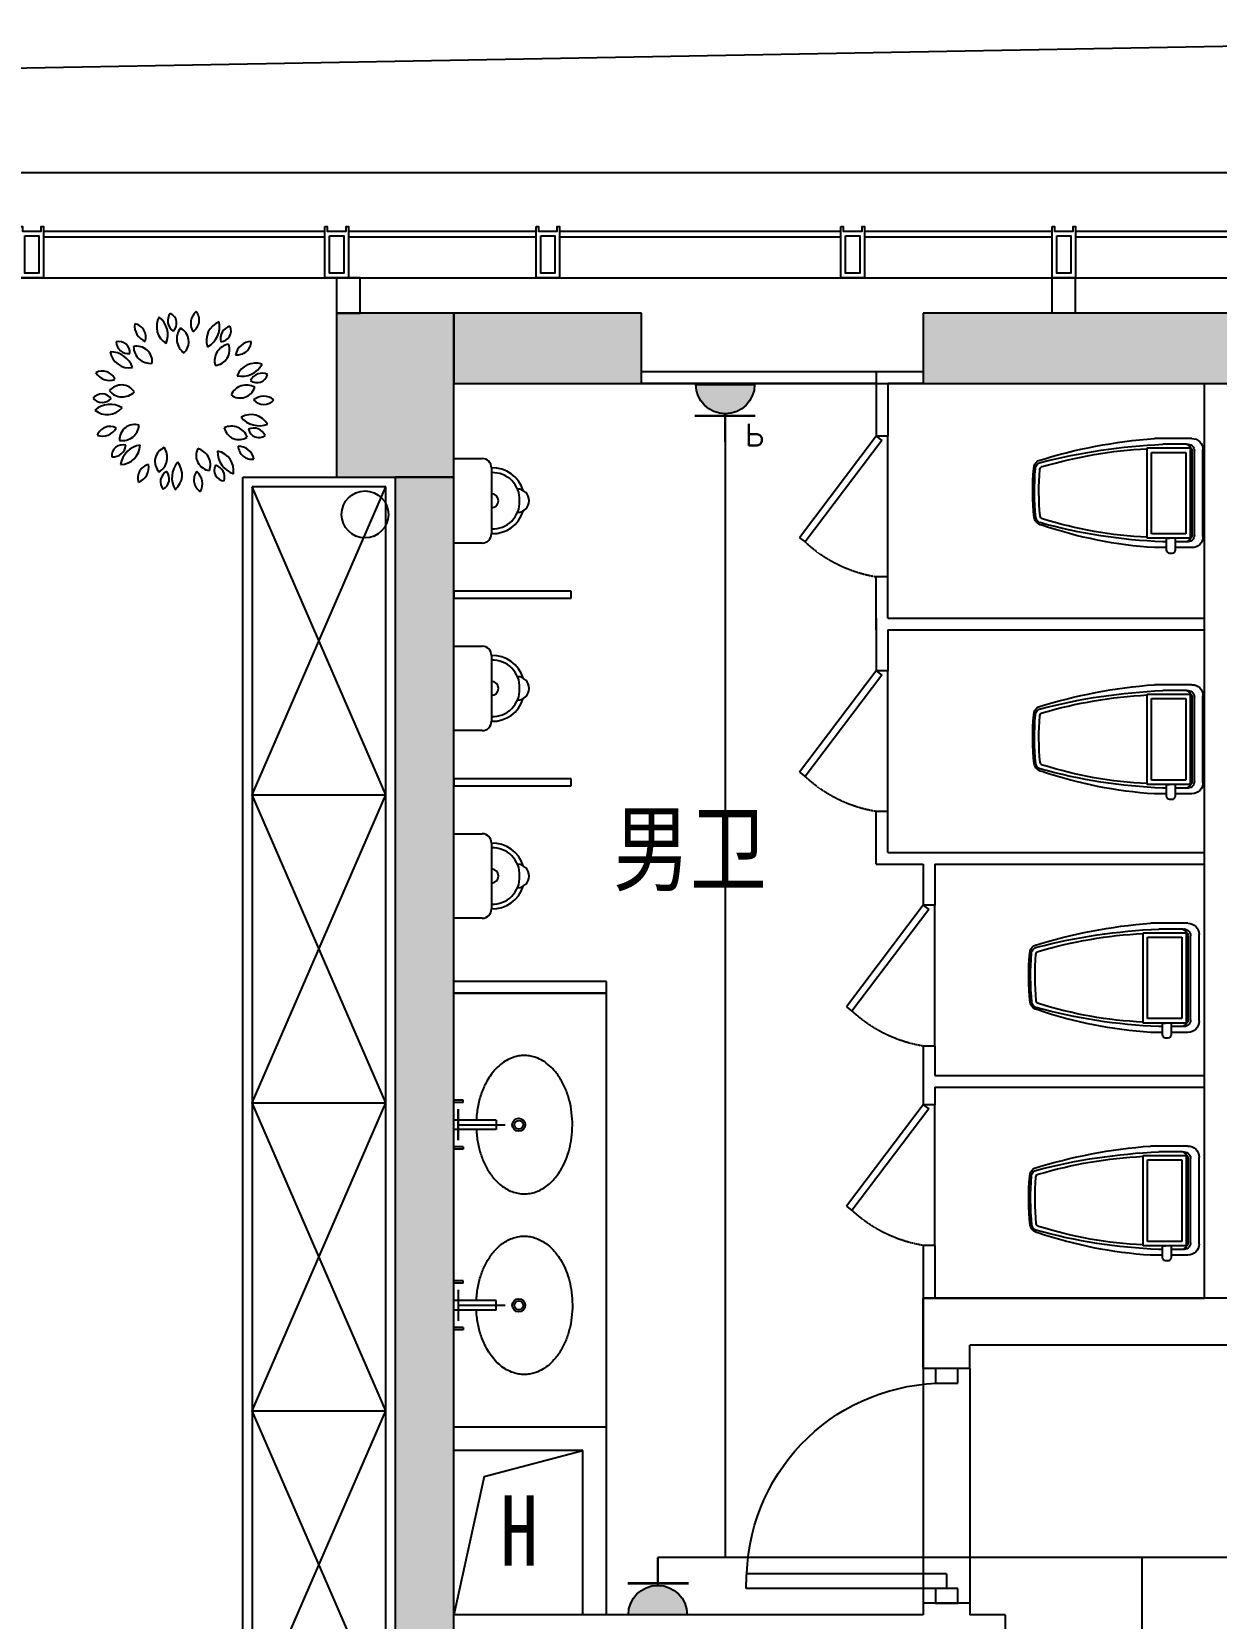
# Model space of a CAD drawing. Header units: inches. Extents: x 10 to 166961, y -47 to 131592.
# Drawn here: x 111273 to 116323, y 38297 to 45062 of the extents above; entities that cross this region are included whole.
import ezdxf

# ---------------------------------------------------------------- set-up
doc = ezdxf.new("R2010")
doc.units = ezdxf.units.IN
doc.header["$MEASUREMENT"] = 0
doc.linetypes.add('DASH', pattern=[0.35, 0.25, -0.1])
for name, color, linetype in [('3look0.15', 5, 'Continuous'), ('4', 4, 'Continuous'), ('5', 5, 'Continuous'), ('8', 8, 'Continuous'), ('METAL', 7, 'Continuous'), ('Shearwall', 7, 'Continuous'), ('shearwall-bh', 253, 'Continuous'), ('stair', 2, 'Continuous'), ('wall', 2, 'Continuous'), ('windows', 4, 'Continuous'), ('z', 2, 'Continuous'), ('修改', 1, 'Continuous'), ('厨具、洁具', 9, 'Continuous'), ('家具', 9, 'Continuous'), ('尺寸3', 31, 'Continuous'), ('插座图', 4, 'Continuous')]:
    doc.layers.add(name, color=color, linetype=linetype)
doc.styles.add('F', font='')
doc.styles.get("Standard").update_dxf_attribs({"font": 'txt', "bigfont": 'gbcbig.shx'})
doc.styles.get('F').set_extended_font_data('SimHei')

# ---------------------------------------------------------------- blocks, each defined once
blk = doc.blocks.new('Metal')
at = {"layer": 'METAL', "color": 4}
for points in [[(-50, 20), (-40, 20), (-40, 0), (40, 0), (40, 20), (50, 20), (50, -200), (-50, -200)], [(-30, -20), (30, -20), (30, -180), (-30, -180)]]:
    blk.add_lwpolyline(points, close=True, dxfattribs=at)
blk = doc.blocks.new('A$C5C967C74')
at = {"layer": '插座图', "lineweight": -2}
blk.add_hatch(color=3, dxfattribs=at).paths.add_polyline_path([(96.7, 0, 1), (2.2, 0)])
at = {"layer": '插座图', "color": 3, "lineweight": -2}
blk.add_line((2.2, 0), (96.7, 0), dxfattribs=at)
at = {"layer": '插座图', "color": 3, "lineweight": -2, "const_width": 4}
for points in [[(49.5, 47.3), (49.5, 92.7)], [(0, 50.5), (97.9, 50.5)]]:
    blk.add_lwpolyline(points, dxfattribs=at)
at = {"layer": '插座图', "color": 3, "lineweight": -2}
blk.add_arc((49.5, 0), 47.3, 0, 180, dxfattribs=at)
blk.add_text('P', height=34.9, dxfattribs=at).set_placement((81.4, 63.3))
blk = doc.blocks.new('A$C029860CA')
at = {"layer": '插座图', "lineweight": -2}
blk.add_hatch(color=3, dxfattribs=at).paths.add_polyline_path([(96.7, 0, 1), (2.2, 0)])
at = {"layer": '插座图', "color": 3, "lineweight": -2}
blk.add_line((2.2, 0), (96.7, 0), dxfattribs=at)
at = {"layer": '插座图', "color": 3, "lineweight": -2, "const_width": 4}
for points in [[(49.5, 47.3), (49.5, 92.7)], [(0, 50.5), (97.9, 50.5)]]:
    blk.add_lwpolyline(points, dxfattribs=at)
at = {"layer": '插座图', "color": 3, "lineweight": -2}
blk.add_arc((49.5, 0), 47.3, 0, 180, dxfattribs=at)

msp = doc.modelspace()

# ---------------------------------------------------------------- hatches: boundary and pattern name
at = {"layer": 'shearwall-bh'}
msp.add_hatch(color=252, dxfattribs=at).paths.add_polyline_path([(112573.4, 43162), (113073.4, 43162), (113073.4, 43862), (112573.4, 43862)])
at = {"layer": 'shearwall-bh', "linetype": 'Continuous'}
for points in [[(113073.4, 43562), (113873.4, 43562), (113873.4, 43862), (113073.4, 43862)], [(115073.4, 43562), (117573.4, 43562), (117573.4, 43862), (115073.4, 43862)], [(112823.4, 35562), (113073.4, 35562), (113073.4, 43162), (112823.4, 43162)]]:
    msp.add_hatch(color=252, dxfattribs=at).paths.add_polyline_path(points)

# ---------------------------------------------------------------- linework, layer by layer
at = {"color": 252}
for p, q in [((113073.4, 38312), (113073.4, 43562)), ((113073.4, 43562), (119673.4, 43562)), ((117573.4, 39662), (115073.4, 39662)), ((115073.4, 39662), (115073.4, 38312)), ((115073.4, 38312), (113073.4, 38312))]:
    msp.add_line(p, q, dxfattribs=at)
at = {"color": 2}
for p, q in [((114229.9, 43312.7), (114229.9, 38557.4)), ((113942.4, 38557.4), (118070.3, 38557.4)), ((116006.4, 38557.4), (116006.4, 34892))]:
    msp.add_line(p, q, dxfattribs=at)
at = {"color": 0, "linetype": 'ByBlock'}
for p, q in [((113073.4, 43242.1), (113193.5, 43242.1)), ((113073.4, 42881.9), (113073.4, 43242.1)), ((113233.5, 43202), (113233.5, 42921.9)), ((113193.5, 42881.9), (113073.4, 42881.9)), ((113073.5, 42442.1), (113193.5, 42442.1)), ((113073.5, 42081.9), (113073.5, 42442.1)), ((113233.5, 42402), (113233.5, 42121.9)), ((113193.5, 42081.9), (113073.5, 42081.9)), ((113073.5, 41642.1), (113193.5, 41642.1)), ((113073.5, 41281.9), (113073.5, 41642.1)), ((113233.5, 41602), (113233.5, 41321.9)), ((113193.5, 41281.9), (113073.5, 41281.9))]:
    msp.add_line(p, q, dxfattribs=at)
for centre, radius, start, end in [((113193.5, 43202), 40, 0, 90), ((113238.5, 43067), 135.2, 16.60688, 92.1211), ((113238.5, 43067), 115.1, 357.8789, 92.1211), ((113343.5, 43062), 50, 271.07073, 88.92927), ((113233.5, 43062), 30, 270, 90), ((113238.5, 43057), 115.1, 267.8789, 2.1211), ((113238.5, 43057), 135.2, 267.8789, 343.39312), ((113193.5, 42921.9), 40, 270, 0), ((113193.5, 42402), 40, 0, 90), ((113238.5, 42267), 135.2, 16.60688, 92.1211), ((113238.5, 42267), 115.1, 357.8789, 92.1211), ((113233.5, 42262), 30, 270, 90), ((113343.6, 42262), 50, 271.07073, 88.92927), ((113238.5, 42257), 135.2, 267.8789, 343.39312), ((113238.5, 42257), 115.1, 267.8789, 2.1211), ((113193.5, 42121.9), 40, 270, 0), ((113193.5, 41602), 40, 0, 90), ((113238.5, 41467), 135.2, 16.60688, 92.1211), ((113238.5, 41467), 115.1, 357.8789, 92.1211), ((113233.5, 41462), 30, 270, 90), ((113343.6, 41462), 50, 271.07073, 88.92927), ((113238.5, 41457), 135.2, 267.8789, 343.39312), ((113238.5, 41457), 115.1, 267.8789, 2.1211), ((113193.5, 41321.9), 40, 270, 0)]:
    msp.add_arc(centre, radius, start, end, dxfattribs=at)
at = {"color": 3}
for centre, major_axis, start_param, end_param in [((111890, 43804.5), (0, 84.1), 1.059515, 2.602341), ((111754.5, 43768.4), (0, 99.1), 4.339904, 5.605289), ((111906.6, 43829.3), (0, 53.1), 0.932948, 2.538156), ((111844.9, 43819), (0, 46), 3.897441, 5.856946), ((112020.4, 43817.7), (0, 69.1), 0.727897, 2.089936), ((111928.6, 43832.7), (0, 58.7), 3.715257, 5.385786), ((111781.2, 43806.7), (0, 69.1), 1.425945, 2.787983), ((111701.2, 43759.2), (0, 58.7), 4.41332, 6.083849), ((111963.6, 43752.2), (0, 72.1), 0.88149, 2.536498), ((111877.9, 43740.3), (0, 65.1), 3.896327, 5.804572), ((112102.4, 43746.1), (0, 84.1), 0.361406, 1.904233), ((111975.4, 43805.5), (0, 99.1), 3.641784, 4.907169), ((112131, 43754.4), (0, 53.1), 0.234992, 1.8402), ((112077.2, 43786.1), (0, 46), 3.199368, 5.158873), ((111645.9, 43694.9), (0, 46), 4.595702, 6.555207), ((111686.6, 43742.4), (0, 53.1), 1.631144, 3.236353), ((111721.8, 43655.9), (0, 65.1), 4.594511, 6.502757), ((111779.7, 43720), (0, 72.1), 1.579663, 3.23467), ((112125.1, 43658.7), (0, 72.1), 0.18334, 1.838347), ((112051.9, 43704.7), (0, 65.1), 3.198246, 5.106492), ((112210.8, 43672.4), (0, 69.1), 0.029584, 1.391622), ((112150, 43742.9), (0, 58.7), 3.017049, 4.687578), ((111609.2, 43598.1), (0, 99.1), -1.245145, 0.020241), ((111689.8, 43712.8), (0, 84.1), 1.757702, 3.300529), ((112227.5, 43564.8), (0, 84.1), -0.336718, 1.206108), ((112168.4, 43692), (0, 99.1), 2.943632, 4.209017), ((111574.2, 43556.7), (0, 58.7), -1.171774, 0.498755), ((111605, 43644.5), (0, 69.1), 2.123977, 3.486016), ((112254.7, 43552.8), (0, 53.1), -0.463111, 1.142097), ((112233.9, 43611.7), (0, 46), 2.501369, 4.460874), ((111573.2, 43471.9), (0, 46), -0.989322, 0.970183), ((111656.4, 43490.8), (0, 65.1), -0.990619, 0.917626), ((111659.6, 43577.2), (0, 72.1), 2.277699, 3.932706), ((112188.8, 43483.3), (0, 72.1), -0.51474, 1.140267), ((112162.2, 43565.5), (0, 65.1), 2.500126, 4.408372), ((112263.1, 43438.7), (0, 69.1), -0.668428, 0.69361), ((111573.8, 43534.4), (0, 53.1), 2.329345, 3.934553), ((111607.3, 43374.1), (0, 99.1), -0.547007, 0.718379), ((111595.3, 43513.8), (0, 84.1), 2.455828, 3.998654), ((112206.8, 43345.5), (0, 84.1), -1.03484, 0.507987), ((112262, 43531.7), (0, 58.7), 2.318921, 3.98945), ((111607.2, 43320), (0, 58.7), -0.473482, 1.197047), ((111574.2, 43407), (0, 69.1), 2.822238, 4.184276), ((111712.5, 43322.3), (0, 65.1), -0.29243, 1.615816), ((111659.4, 43390.5), (0, 72.1), 2.975781, 4.630788), ((112124.7, 43307.9), (0, 72.1), -1.212928, 0.442079), ((112157.2, 43388), (0, 65.1), 1.802097, 3.710343), ((112243.3, 43480.9), (0, 99.1), 2.245511, 3.510897), ((112219.9, 43318.8), (0, 53.1), -1.161171, 0.444037), ((112241.9, 43377.3), (0, 46), 1.803186, 3.762691), ((111660.9, 43254.4), (0, 46), -0.291257, 1.668248), ((111621.1, 43302.7), (0, 53.1), 3.02745, 4.632658), ((111650.9, 43300.7), (0, 84.1), 3.153991, 4.696817), ((111749.9, 43201.4), (0, 99.1), 0.150984, 1.41637), ((111863.7, 43229.3), (0, 65.1), 0.405727, 2.313972), ((111779.2, 43247.4), (0, 72.1), 3.674039, 5.329046), ((112039.4, 43255.3), (0, 65.1), 1.103913, 3.012158), ((111963, 43214.8), (0, 72.1), 4.372156, 6.027163), ((112165, 43271.1), (0, 99.1), 1.547356, 2.812742), ((112050, 43190.8), (0, 84.1), 4.550239, 6.093066), ((112153, 43226), (0, 69.1), -1.366441, -0.004403), ((112211.9, 43298), (0, 58.7), 1.620724, 3.291253), ((111784.6, 43159.8), (0, 58.7), 0.224483, 1.895012), ((111703.4, 43205.3), (0, 69.1), 3.520395, 4.882433), ((111867.8, 43144.1), (0, 46), 0.406802, 2.366307), ((111806.4, 43155.5), (0, 53.1), 3.725536, 5.330744), ((111970.1, 43160.7), (0, 99.1), 0.849231, 2.114617), ((111830.4, 43173.1), (0, 84.1), 3.852094, 5.39492), ((112023.4, 43151.1), (0, 58.7), 0.922694, 2.593223), ((111932, 43133.8), (0, 69.1), 4.218467, 5.580505), ((112097.3, 43192.6), (0, 46), 1.105029, 3.064534), ((112042.9, 43161.9), (0, 53.1), 4.423722, 6.02893)]:
    msp.add_ellipse(centre, major_axis=major_axis, ratio=1, start_param=start_param, end_param=end_param, dxfattribs=at)
at = {"layer": '3look0.15', "color": 252}
for p, q in [((114873.4, 43612), (113873.4, 43612)), ((114873.4, 43562), (113873.4, 43562)), ((115073.4, 39362), (115073.4, 38362)), ((115273.4, 39362), (115273.4, 38362))]:
    msp.add_line(p, q, dxfattribs=at)
at = {"layer": '4'}
for p, q in [((113113.4, 40506.6), (113073.4, 40506.6)), ((113113.4, 40496.6), (113073.4, 40496.6)), ((113113.4, 40496.6), (113113.4, 40506.6)), ((113253.4, 40421.6), (113073.4, 40421.6)), ((113253.4, 40421.6), (113253.4, 40381.6)), ((113253.4, 40381.6), (113073.4, 40381.6)), ((113113.4, 40306.6), (113073.4, 40306.6)), ((113113.4, 40296.6), (113073.4, 40296.6)), ((113113.4, 40306.6), (113113.4, 40296.6)), ((113113.4, 39736.4), (113073.4, 39736.4)), ((113113.4, 39726.4), (113073.4, 39726.4)), ((113113.4, 39726.4), (113113.4, 39736.4)), ((113253.4, 39651.4), (113073.4, 39651.4)), ((113253.4, 39611.4), (113253.4, 39651.4)), ((113253.4, 39611.4), (113073.4, 39611.4)), ((113113.4, 39536.4), (113073.4, 39536.4)), ((113113.4, 39526.4), (113073.4, 39526.4)), ((113113.4, 39536.4), (113113.4, 39526.4)), ((115221, 39362.1), (115125.8, 39362)), ((115125.8, 39362), (115125.8, 39299.5)), ((115221, 39299.6), (115221, 39362.1)), ((115125.8, 39299.5), (115221, 39299.6)), ((115173.4, 38487), (114321.8, 38487)), ((115173.4, 38487), (115173.4, 38424.5)), ((115173.4, 38424.5), (114319.6, 38424.5)), ((115221, 38424.6), (115125.8, 38424.5)), ((115125.8, 38424.5), (115125.8, 38362)), ((115125.8, 38362), (115221, 38362.1)), ((115221, 38362.1), (115221, 38424.6))]:
    msp.add_line(p, q, dxfattribs=at)
at = {"layer": '4', "extrusion": (0, 0, -1)}
msp.add_ellipse((115194.6, 38424.5), major_axis=(-875, 0.3), ratio=1, start_param=-0.00035, end_param=0.07114, dxfattribs=at)
at = {"layer": '4'}
for points in [[(113168.9, 40381.6), (113169.3, 40372.4), (113170, 40363.2), (113173.1, 40335.6), (113176.4, 40317.4), (113185.2, 40282.6), (113190.7, 40266), (113203.7, 40234.5), (113211.2, 40219.6), (113228.1, 40192), (113237.6, 40179.3), (113256.2, 40158.6), (113265.1, 40150.2), (113281.8, 40137), (113289.4, 40131.9), (113305, 40123), (113313, 40119.2), (113329.5, 40113.1), (113337.9, 40110.7), (113354.9, 40107.5), (113363.5, 40106.7), (113380.7, 40106.5), (113389.3, 40107.2), (113406.3, 40110.1), (113414.7, 40112.3), (113431.2, 40118.1), (113439.3, 40121.8), (113455, 40130.4), (113462.6, 40135.4), (113477.3, 40146.6), (113484.4, 40152.8), (113497.9, 40166.4), (113504.3, 40173.7), (113516.5, 40189.4), (113522.2, 40197.7), (113534.9, 40218.5), (113541.5, 40231.4), (113553.2, 40258.5), (113558.3, 40272.6), (113566.8, 40302), (113570.2, 40317.1), (113575.7, 40350.1), (113577.4, 40367.9), (113578.8, 40403.9), (113578.3, 40422.1), (113575, 40458), (113572.3, 40475.8), (113564.5, 40510.2), (113559.5, 40527), (113547.5, 40558.9), (113540.5, 40574.1), (113524.4, 40602.5), (113515.5, 40615.6), (113497.9, 40636.9), (113489.6, 40645.6), (113472, 40661), (113462.7, 40667.8), (113443.4, 40679.4), (113433.4, 40684.2), (113415.8, 40690.5), (113408.3, 40692.5), (113393.3, 40695.4), (113385.6, 40696.3), (113370.4, 40696.7), (113362.7, 40696.4), (113347.6, 40694.5), (113340, 40692.9), (113323, 40688), (113313.6, 40684.3), (113295.4, 40675), (113286.6, 40669.5), (113269.7, 40656.8), (113261.6, 40649.7), (113246.3, 40634), (113239.1, 40625.4), (113225.5, 40606.9), (113219.2, 40597.1), (113204.9, 40571.4), (113197.6, 40555.1), (113185.2, 40520.6), (113180.2, 40502.5), (113172.7, 40465.3), (113170.3, 40446.2), (113169, 40425.2), (113168.9, 40423.4), (113168.9, 40421.6)], [(113168.9, 39651.4), (113169.3, 39660.6), (113170, 39669.7), (113173.1, 39697.3), (113176.4, 39715.6), (113185.2, 39750.4), (113190.7, 39766.9), (113203.7, 39798.4), (113211.2, 39813.3), (113228.1, 39840.9), (113237.6, 39853.7), (113256.2, 39874.3), (113265.1, 39882.8), (113281.8, 39895.9), (113289.4, 39901), (113305, 39909.9), (113313, 39913.7), (113329.5, 39919.9), (113337.9, 39922.2), (113354.9, 39925.4), (113363.5, 39926.3), (113380.7, 39926.4), (113389.3, 39925.7), (113406.3, 39922.8), (113414.7, 39920.6), (113431.2, 39914.8), (113439.3, 39911.1), (113455, 39902.5), (113462.6, 39897.5), (113477.3, 39886.3), (113484.4, 39880.1), (113497.9, 39866.5), (113504.3, 39859.2), (113516.5, 39843.6), (113522.2, 39835.2), (113534.9, 39814.4), (113541.5, 39801.5), (113553.2, 39774.5), (113558.3, 39760.3), (113566.8, 39730.9), (113570.2, 39715.8), (113575.7, 39682.9), (113577.4, 39665), (113578.8, 39629), (113578.3, 39610.8), (113575, 39574.9), (113572.3, 39557.2), (113564.5, 39522.7), (113559.5, 39505.9), (113547.5, 39474), (113540.5, 39458.8), (113524.4, 39430.5), (113515.5, 39417.3), (113497.9, 39396), (113489.6, 39387.4), (113472, 39371.9), (113462.7, 39365.1), (113443.4, 39353.5), (113433.4, 39348.7), (113415.8, 39342.4), (113408.3, 39340.4), (113393.3, 39337.5), (113385.6, 39336.7), (113370.4, 39336.2), (113362.7, 39336.5), (113347.6, 39338.5), (113340, 39340), (113323, 39344.9), (113313.6, 39348.7), (113295.4, 39357.9), (113286.6, 39363.4), (113269.7, 39376.1), (113261.6, 39383.2), (113246.3, 39399), (113239.1, 39407.6), (113225.5, 39426), (113219.2, 39435.9), (113204.9, 39461.5), (113197.6, 39477.9), (113185.2, 39512.3), (113180.2, 39530.4), (113172.7, 39567.6), (113170.3, 39586.7), (113169, 39607.8), (113168.9, 39609.6), (113168.9, 39611.4)]]:
    msp.add_open_spline(points, degree=3, knots=[4.781776, 4.781776, 4.781776, 4.781776, 4.877672, 4.877672, 5.072636, 5.072636, 5.262253, 5.262253, 5.45187, 5.45187, 5.641486, 5.641486, 5.796649, 5.796649, 5.916736, 5.916736, 6.036822, 6.036822, 6.156908, 6.156908, 6.276994, 6.276994, 6.397081, 6.397081, 6.517167, 6.517167, 6.637253, 6.637253, 6.75734, 6.75734, 6.877426, 6.877426, 6.997512, 6.997512, 7.117599, 7.117599, 7.282609, 7.282609, 7.44762, 7.44762, 7.612631, 7.612631, 7.799417, 7.799417, 7.987732, 7.987732, 8.176046, 8.176046, 8.364361, 8.364361, 8.552675, 8.552675, 8.74099, 8.74099, 8.890672, 8.890672, 9.040354, 9.040354, 9.190036, 9.190036, 9.296644, 9.296644, 9.403253, 9.403253, 9.509861, 9.509861, 9.616469, 9.616469, 9.753997, 9.753997, 9.891525, 9.891525, 10.029053, 10.029053, 10.166581, 10.166581, 10.304109, 10.304109, 10.50524, 10.50524, 10.706371, 10.706371, 10.907502, 10.907502, 10.926187, 10.926187, 10.926187, 10.926187], dxfattribs=at)
at = {"layer": '5', "color": 4}
for p, q in [((116124.2, 43327.8), (116060.1, 43327.8)), ((116219.2, 43327.8), (116124.2, 43327.8)), ((116266.7, 42909.8), (116266.7, 43280.3)), ((116111.6, 42862.3), (116060.1, 42862.3)), ((116219.2, 42862.3), (116147.9, 42862.3)), ((116124.2, 42277.7), (116060.1, 42277.7)), ((116219.2, 42277.7), (116124.2, 42277.7)), ((116266.7, 41859.8), (116266.7, 42230.2)), ((116111.6, 41812.3), (116060.1, 41812.3)), ((116219.2, 41812.3), (116147.9, 41812.3)), ((116107.4, 41260.6), (116043.3, 41260.6)), ((116202.4, 41260.6), (116107.4, 41260.6)), ((116249.9, 40842.7), (116249.9, 41213.1)), ((116094.8, 40795.2), (116043.3, 40795.2)), ((116202.4, 40795.2), (116131.1, 40795.2)), ((116107.4, 40310.6), (116043.3, 40310.6)), ((116202.4, 40310.6), (116107.4, 40310.6)), ((116249.9, 39892.7), (116249.9, 40263.1)), ((116094.8, 39845.2), (116043.3, 39845.2)), ((116202.4, 39845.2), (116131.1, 39845.2))]:
    msp.add_line(p, q, dxfattribs=at)
at = {"layer": '5', "color": 4, "extrusion": (2.18388e-38, 5.27326e-38, -1)}
for centre, major_axis, start_param, end_param in [((116224.9, 41122.4), (2211.5, 0.6), 4.407991, 4.63803), ((116219.2, 43280.3), (-47.5, 0), 1.570655, 3.141451), ((115590.1, 43197.1), (31.9, 31.9), 3.988291, 4.8133), ((116658.3, 43103.8), (-1117.4, 0.1), -0.101819, 0.085987), ((115586.2, 42997.6), (-40.2, 0), -1.40031, -0.184661), ((116181.3, 44725.2), (-1866.9, 0.4), -1.506048, -1.242719), ((116219.2, 42909.8), (47.5, 0), 0.000142, 1.570938), ((116224.9, 40072.4), (2211.5, 0.6), 4.407991, 4.63803), ((116219.2, 42230.2), (-47.5, 0), 1.570655, 3.141451), ((116658.3, 42053.8), (-1117.4, 0.1), -0.101819, 0.085987), ((115590.1, 42147.1), (31.9, 31.9), 3.988291, 4.8133), ((115586.2, 41947.6), (-40.2, 0), -1.40031, -0.184661), ((116181.3, 43675.2), (-1866.9, 0.4), -1.506048, -1.242719), ((116219.2, 41859.8), (47.5, 0), 0.000142, 1.570938), ((116208.2, 39055.3), (2211.5, 0.6), 4.407991, 4.63803), ((116202.4, 41213.1), (-47.5, 0), 1.570655, 3.141451), ((116641.5, 41036.7), (-1117.4, 0.1), -0.101819, 0.085987), ((115573.3, 41129.9), (31.9, 31.9), 3.988291, 4.8133), ((115569.4, 40930.5), (-40.2, 0), -1.40031, -0.184661), ((116164.5, 42658.1), (-1866.9, 0.4), -1.506048, -1.242719), ((116202.4, 40842.7), (47.5, 0), 0.000142, 1.570938), ((116208.2, 38105.3), (2211.5, 0.6), 4.407991, 4.63803), ((116202.4, 40263.1), (-47.5, 0), 1.570655, 3.141451), ((115573.3, 40179.9), (31.9, 31.9), 3.988291, 4.8133), ((116641.5, 40086.7), (-1117.4, 0.1), -0.101819, 0.085987), ((115569.4, 39980.5), (-40.2, 0), -1.40031, -0.184661), ((116164.5, 41708.1), (-1866.9, 0.4), -1.506048, -1.242719), ((116202.4, 39892.7), (47.5, 0), 0.000142, 1.570938)]:
    msp.add_ellipse(centre, major_axis=major_axis, ratio=1, start_param=start_param, end_param=end_param, dxfattribs=at)
at = {"layer": '8'}
for p, q in [((113091.6, 40401.6), (113291.6, 40401.6)), ((113091.6, 39631.4), (113291.6, 39631.4))]:
    msp.add_line(p, q, dxfattribs=at)
at = {"layer": '8', "const_width": 10}
msp.add_lwpolyline([(113091.6, 40335.1), (113091.6, 40468.1)], dxfattribs=at)
at = {"layer": '8'}
msp.add_lwpolyline([(113091.6, 39697.9), (113091.6, 39564.8)], dxfattribs=at)
for centre, radius in [((113349.8, 40401.6), 27.9), ((113349.8, 40401.6), 18.6), ((113349.8, 39631.4), 27.9), ((113349.8, 39631.4), 18.6)]:
    msp.add_circle(centre, radius, dxfattribs=at)
at = {"layer": '8', "extrusion": (0, 0, -1)}
msp.add_ellipse((115186, 38434.2), major_axis=(-610.1, 627.2), ratio=0.977189, start_param=-0.749692, end_param=0.768547, dxfattribs=at)
at = {"layer": 'Shearwall', "color": 252}
for p, q in [((113073.4, 43862), (112573.4, 43862)), ((112573.4, 43862), (112573.4, 43162)), ((113073.4, 43162), (113073.4, 43862)), ((112573.4, 43162), (113073.4, 43162)), ((113723.4, 39112), (113073.4, 39112)), ((113723.4, 38312), (113723.4, 39112)), ((113623.4, 39012), (113073.4, 39012)), ((113623.4, 38312), (113623.4, 39012))]:
    msp.add_line(p, q, dxfattribs=at)
at = {"layer": 'Shearwall', "color": 252, "linetype": 'Continuous'}
for p, q in [((113873.4, 43862), (113073.4, 43862)), ((113073.4, 43862), (113073.4, 43562)), ((113873.4, 43562), (113873.4, 43862)), ((117573.4, 43862), (115073.4, 43862)), ((115073.4, 43862), (115073.4, 43562)), ((113073.4, 43562), (113873.4, 43562)), ((115073.4, 43562), (117573.4, 43562)), ((113073.4, 43162), (112823.4, 43162)), ((112823.4, 43162), (112823.4, 35562)), ((113073.4, 35562), (113073.4, 43162))]:
    msp.add_line(p, q, dxfattribs=at)
at = {"layer": 'stair', "color": 6}
for points in [[(92098.4, 35062), (92098.4, 35062), (91798.6, 44555.7), (119723.4, 45062), (119723.4, 44287)], [(104223.4, 44212), (104223.4, 44462), (119723.4, 44462)]]:
    msp.add_lwpolyline(points, dxfattribs=at)
at = {"layer": 'wall'}
for p, q in [((115623.4, 43862), (115623.4, 44012)), ((115623.4, 44012), (115729.8, 44012)), ((115723.4, 43862), (115723.4, 44012))]:
    msp.add_line(p, q, dxfattribs=at)
at = {"layer": 'wall', "color": 252}
for p, q in [((116273.4, 39662), (116273.4, 43562)), ((115073.4, 39662), (116273.4, 39662)), ((115073.4, 39662), (115073.4, 39462)), ((115073.4, 39362), (115073.4, 39662)), ((115273.4, 39362), (115273.4, 39462)), ((117373.4, 39462), (115273.4, 39462)), ((115273.4, 39362), (115073.4, 39362)), ((115273.4, 38362), (115073.4, 38362)), ((115073.4, 38362), (115073.4, 38312)), ((115273.4, 38362), (115273.4, 38312)), ((115073.4, 38312), (113073.4, 38312)), ((115423.4, 38312), (115273.4, 38312)), ((115423.4, 38312), (115423.4, 37512))]:
    msp.add_line(p, q, dxfattribs=at)
at = {"layer": 'wall'}
msp.add_lwpolyline([(112573.4, 43862), (112673.4, 43862), (112673.4, 44012), (112573.4, 44012)], close=True, dxfattribs=at)
at = {"layer": 'windows', "color": 2}
for p, q in [((111323.4, 44212), (112523.4, 44212)), ((111323.4, 44187), (112523.4, 44187)), ((112623.4, 44212), (113423.4, 44212)), ((112623.4, 44187), (113423.4, 44187)), ((113523.4, 44212), (114723.4, 44212)), ((113523.4, 44187), (114723.4, 44187)), ((114823.4, 44212), (115623.4, 44212)), ((114823.4, 44187), (115623.4, 44187)), ((115723.4, 44212), (116923.4, 44212)), ((115723.4, 44187), (116923.4, 44187)), ((104223.4, 44012), (119123.4, 44012))]:
    msp.add_line(p, q, dxfattribs=at)
at = {"layer": '厨具、洁具', "color": 252}
for p, q in [((115073.4, 43611.7), (114873.4, 43611.7)), ((114873.4, 43611.7), (114873.4, 43337)), ((115073.4, 43562), (114923.4, 43562)), ((114923.4, 43562), (114923.4, 43337)), ((114923.4, 43337), (114873.4, 43337)), ((114923.4, 42737), (114923.4, 43337)), ((114923.4, 42737), (114873.4, 42737)), ((114873.4, 42512), (114873.4, 42737)), ((114923.4, 42562), (114923.4, 42737)), ((113573.4, 42677), (113073.4, 42677)), ((113073.4, 42677), (113073.4, 42647)), ((113073.4, 42647), (113573.4, 42647)), ((113573.4, 42647), (113573.4, 42677)), ((114873.4, 42562), (114873.4, 42337)), ((114923.4, 42562), (116273.4, 42562)), ((114923.4, 42512), (116273.4, 42512)), ((114923.4, 42512), (114923.4, 42337)), ((114923.4, 42337), (114873.4, 42337)), ((114923.4, 41737), (114923.4, 42337)), ((113573.4, 41877), (113073.4, 41877)), ((113073.4, 41877), (113073.4, 41847)), ((113573.4, 41847), (113573.4, 41877)), ((113073.4, 41847), (113573.4, 41847)), ((114923.4, 41737), (114873.4, 41737)), ((114873.4, 41512), (114873.4, 41737)), ((114923.4, 41562), (114923.4, 41737)), ((114923.4, 41562), (116273.4, 41562)), ((114873.4, 41512), (115073.4, 41512)), ((115073.4, 41512), (115073.4, 41337)), ((115123.4, 41512), (115123.4, 41337)), ((115123.4, 41512), (116273.4, 41512)), ((115123.4, 41337), (115073.4, 41337)), ((115123.4, 40737), (115123.4, 41337)), ((113723.4, 40962), (113073.4, 40962)), ((113723.4, 39112), (113723.4, 40962)), ((115073.4, 40737), (115073.4, 40487)), ((115123.4, 40737), (115073.4, 40737)), ((115123.4, 40737), (115123.4, 40612)), ((115123.4, 40612), (116273.4, 40612)), ((115123.4, 40562), (115123.4, 40487)), ((115123.4, 40562), (116273.4, 40562)), ((115123.4, 40487), (115073.4, 40487)), ((115123.4, 39887), (115123.4, 40487)), ((115073.4, 39887), (115073.4, 39662)), ((115123.4, 39887), (115073.4, 39887)), ((115123.4, 39887), (115123.4, 39662)), ((113202.8, 38902), (113623.4, 39012)), ((113202.8, 38902), (113073.4, 38312))]:
    msp.add_line(p, q, dxfattribs=at)
at = {"layer": '厨具、洁具', "color": 4}
for p, q in [((114873.4, 43337), (114546.5, 42904.5)), ((114897.3, 43318.9), (114570.4, 42886.4)), ((114873.4, 42337), (114546.5, 41904.5)), ((114897.3, 42318.9), (114570.4, 41886.4)), ((115073.4, 41337), (114746.5, 40904.5)), ((115097.3, 41318.9), (114770.4, 40886.4)), ((115073.4, 40487), (114746.5, 40054.5)), ((115097.3, 40468.9), (114770.4, 40036.4))]:
    msp.add_line(p, q, dxfattribs=at)
at = {"layer": '厨具、洁具', "color": 252}
msp.add_circle((112694.2, 43003.8), 99.9, dxfattribs=at)
msp.add_circle((112694.2, 43003.8), 99.9, dxfattribs=at)
at = {"layer": '厨具、洁具', "color": 6, "linetype": 'DASH', "extrusion": (0, 0, -1)}
for centre in [(114965, 43304.9), (114965, 42304.9), (115165, 41304.9), (115165, 40454.9)]:
    msp.add_ellipse(centre, major_axis=(406.7, 406.7), ratio=1, start_param=2.516141, end_param=3.112269, dxfattribs=at)
at = {"layer": '家具', "color": 8}
for p, q in [((116124.2, 43302.9), (116095, 43302.9)), ((116197.1, 43302.8), (116124.2, 43302.9)), ((116047.5, 43268.5), (116124.2, 43268.5)), ((116047.5, 42921.1), (116047.5, 43268.5)), ((116124.2, 43268.5), (116193.2, 43268.5)), ((116193.2, 43268.5), (116193.2, 42921.1)), ((116220.8, 42915.3), (116220.8, 43274.7)), ((116230.3, 42915.3), (116230.3, 43274.7)), ((116124.2, 42921.1), (116047.5, 42921.1)), ((116193.2, 42921.1), (116124.2, 42921.1)), ((116047.5, 42218.5), (116124.2, 42218.5)), ((116047.5, 41871.1), (116047.5, 42218.5)), ((116124.2, 42252.9), (116095, 42252.9)), ((116197.1, 42252.8), (116124.2, 42252.9)), ((116124.2, 42218.5), (116193.2, 42218.5)), ((116193.2, 42218.5), (116193.2, 41871.1)), ((116220.8, 41865.3), (116220.8, 42224.7)), ((116230.3, 41865.3), (116230.3, 42224.7)), ((116124.2, 41871.1), (116047.5, 41871.1)), ((116193.2, 41871.1), (116124.2, 41871.1)), ((116030.7, 41201.3), (116107.4, 41201.3)), ((116030.7, 40854), (116030.7, 41201.3)), ((116107.4, 41235.8), (116078.2, 41235.8)), ((116180.3, 41235.7), (116107.4, 41235.8)), ((116107.4, 41201.3), (116176.4, 41201.3)), ((116176.4, 41201.3), (116176.4, 40854)), ((116204.1, 40848.2), (116204.1, 41207.6)), ((116213.6, 40848.2), (116213.6, 41207.6)), ((116107.4, 40854), (116030.7, 40854)), ((116176.4, 40854), (116107.4, 40854)), ((116107.4, 40285.8), (116078.2, 40285.8)), ((116180.3, 40285.7), (116107.4, 40285.8)), ((116204.1, 39898.2), (116204.1, 40257.6)), ((116213.6, 39898.2), (116213.6, 40257.6)), ((116030.7, 40251.3), (116107.4, 40251.3)), ((116030.7, 39904), (116030.7, 40251.3)), ((116107.4, 40251.3), (116176.4, 40251.3)), ((116176.4, 40251.3), (116176.4, 39904)), ((116107.4, 39904), (116030.7, 39904)), ((116176.4, 39904), (116107.4, 39904))]:
    msp.add_line(p, q, dxfattribs=at)
at = {"layer": '家具'}
for p, q in [((116028.5, 43287.5), (116124.2, 43287.5)), ((116028.5, 42902.1), (116028.5, 43287.5)), ((116124.2, 43287.5), (116212.2, 43287.5)), ((116212.2, 43287.5), (116212.2, 42902.1)), ((116124.2, 42902.1), (116028.5, 42902.1)), ((116111.6, 42902.1), (116124.2, 42902.1)), ((116111.6, 42852), (116111.6, 42902.1)), ((116212.2, 42902.1), (116124.2, 42902.1)), ((116147.9, 42902.1), (116147.9, 42852)), ((116111.6, 42887.1), (116095, 42887.1)), ((116133.6, 42837.7), (116124.2, 42837.8)), ((116197.1, 42887.2), (116147.9, 42887.2)), ((116028.5, 42237.5), (116124.2, 42237.5)), ((116028.5, 41852.1), (116028.5, 42237.5)), ((116124.2, 42237.5), (116212.2, 42237.5)), ((116212.2, 42237.5), (116212.2, 41852.1)), ((116124.2, 41852.1), (116028.5, 41852.1)), ((116111.6, 41837.1), (116095, 41837.1)), ((116111.6, 41852.1), (116124.2, 41852.1)), ((116111.6, 41801.9), (116111.6, 41852.1)), ((116212.2, 41852.1), (116124.2, 41852.1)), ((116147.9, 41852.1), (116147.9, 41801.9)), ((116197.1, 41837.2), (116147.9, 41837.1)), ((116133.6, 41787.7), (116124.2, 41787.8)), ((116011.7, 41220.3), (116107.4, 41220.3)), ((116011.7, 40835), (116011.7, 41220.3)), ((116107.4, 41220.3), (116195.4, 41220.3)), ((116195.4, 41220.3), (116195.4, 40835)), ((116107.4, 40835), (116011.7, 40835)), ((116094.8, 40820), (116078.2, 40820)), ((116094.8, 40835), (116107.4, 40835)), ((116094.8, 40784.8), (116094.8, 40835)), ((116195.4, 40835), (116107.4, 40835)), ((116131.1, 40835), (116131.1, 40784.8)), ((116180.3, 40820.1), (116131.1, 40820)), ((116116.8, 40770.6), (116107.4, 40770.7)), ((116011.7, 40270.3), (116107.4, 40270.3)), ((116011.7, 39885), (116011.7, 40270.3)), ((116107.4, 40270.3), (116195.4, 40270.3)), ((116195.4, 40270.3), (116195.4, 39885)), ((116107.4, 39885), (116011.7, 39885)), ((116094.8, 39870), (116078.2, 39870)), ((116094.8, 39885), (116107.4, 39885)), ((116094.8, 39834.8), (116094.8, 39885)), ((116195.4, 39885), (116107.4, 39885)), ((116131.1, 39885), (116131.1, 39834.8)), ((116180.3, 39870.1), (116131.1, 39870)), ((116116.8, 39820.6), (116107.4, 39820.7))]:
    msp.add_line(p, q, dxfattribs=at)
at = {"layer": '家具', "color": 8, "extrusion": (2.18388e-38, 5.27326e-38, -1)}
for centre, major_axis, start_param, end_param in [((116209.4, 40747.5), (-2558, 0.3), 1.319929, 1.525905), ((116201.8, 43274.7), (28.5, 0), 4.544859, 6.283419), ((116179.8, 43264.1), (30, 30), -0.364946, 0.531974), ((116128.2, 41351.7), (1934.8, 0.4), 4.426141, 4.661101), ((116665.8, 43103.8), (-1117.4, 0.1), -0.101823, 0.085983), ((115580.2, 43198.4), (-19.6, 19.6), 5.550541, 6.871773), ((116665.8, 43103.8), (1098.4, 0), 3.044583, 3.224877), ((115585.4, 43194), (10.1, 10.1), 4.010252, 5.224615), ((115583, 42995.5), (-20.7, 20.7), 4.334756, 5.31767), ((115586.8, 42998.8), (-10.1, 10.1), 4.218371, 5.400755), ((116106.8, 44645.9), (-1741.5, 0.1), -1.525867, -1.26512), ((116179.8, 42925.9), (-30, 30), 2.609618, 3.506539), ((116201.8, 42915.3), (-28.5, 0), 3.141359, 4.879918), ((116209.4, 39697.5), (-2558, 0.3), 1.319929, 1.525905), ((116128.2, 40301.7), (1934.8, 0.4), 4.426141, 4.661101), ((116201.8, 42224.7), (28.5, 0), 4.544859, 6.283419), ((116179.8, 42214.1), (30, 30), -0.364946, 0.531974), ((116665.8, 42053.8), (-1117.4, 0.1), -0.101823, 0.085983), ((115580.2, 42148.4), (-19.6, 19.6), 5.550541, 6.871773), ((115585.4, 42143.9), (10.1, 10.1), 4.010252, 5.224615), ((116665.8, 42053.8), (1098.4, 0), 3.044583, 3.224877), ((115586.8, 41948.7), (-10.1, 10.1), 4.218371, 5.400755), ((115583, 41945.5), (-20.7, 20.7), 4.334756, 5.31767), ((116106.8, 43595.9), (-1741.5, 0.1), -1.525867, -1.26512), ((116179.8, 41875.9), (-30, 30), 2.609618, 3.506539), ((116201.8, 41865.3), (-28.5, 0), 3.141359, 4.879918), ((116192.6, 38680.4), (-2558, 0.3), 1.319929, 1.525905), ((116111.4, 39284.6), (1934.8, 0.4), 4.426141, 4.661101), ((116185.1, 41207.6), (28.5, 0), 4.544859, 6.283419), ((116163, 41197), (30, 30), -0.364946, 0.531974), ((116649, 41036.7), (-1117.4, 0.1), -0.101823, 0.085983), ((115563.4, 41131.2), (-19.6, 19.6), 5.550541, 6.871773), ((115568.6, 41126.8), (10.1, 10.1), 4.010252, 5.224615), ((116649, 41036.7), (1098.4, 0), 3.044583, 3.224877), ((115570, 40931.6), (-10.1, 10.1), 4.218371, 5.400755), ((115566.2, 40928.4), (-20.7, 20.7), 4.334756, 5.31767), ((116090, 42578.8), (-1741.5, 0.1), -1.525867, -1.26512), ((116163, 40858.8), (-30, 30), 2.609618, 3.506539), ((116185.1, 40848.2), (-28.5, 0), 3.141359, 4.879918), ((116192.6, 37730.4), (-2558, 0.3), 1.319929, 1.525905), ((116111.4, 38334.6), (1934.8, 0.4), 4.426141, 4.661101), ((116185.1, 40257.6), (28.5, 0), 4.544859, 6.283419), ((116163, 40247), (30, 30), -0.364946, 0.531974), ((115563.4, 40181.2), (-19.6, 19.6), 5.550541, 6.871773), ((115568.6, 40176.8), (10.1, 10.1), 4.010252, 5.224615), ((116649, 40086.7), (-1117.4, 0.1), -0.101823, 0.085983), ((116649, 40086.7), (1098.4, 0), 3.044583, 3.224877), ((115566.2, 39978.4), (-20.7, 20.7), 4.334756, 5.31767), ((115570, 39981.6), (-10.1, 10.1), 4.218371, 5.400755), ((116090, 41628.8), (-1741.5, 0.1), -1.525867, -1.26512), ((116163, 39908.8), (-30, 30), 2.609618, 3.506539), ((116185.1, 39898.2), (-28.5, 0), 3.141359, 4.879918)]:
    msp.add_ellipse(centre, major_axis=major_axis, ratio=1, start_param=start_param, end_param=end_param, dxfattribs=at)
at = {"layer": '家具', "extrusion": (2.18388e-38, 5.27326e-38, -1)}
for centre, major_axis, start_param, end_param in [((116184.8, 45186.2), (2300.8, 0.5), 1.610079, 1.840902), ((116125.8, 42852), (10.1, 10.1), 2.472062, 3.926991), ((116133.6, 42852), (10.1, 10.1), 0.785398, 2.356194), ((116184.8, 44136.2), (2300.8, 0.5), 1.610079, 1.840902), ((116125.8, 41801.9), (10.1, 10.1), 2.472062, 3.926991), ((116133.6, 41801.9), (10.1, 10.1), 0.785398, 2.356194), ((116168, 43119), (2300.8, 0.5), 1.610079, 1.840902), ((116109, 40784.8), (10.1, 10.1), 2.472062, 3.926991), ((116116.8, 40784.8), (10.1, 10.1), 0.785398, 2.356194), ((116168, 42169), (2300.8, 0.5), 1.610079, 1.840902), ((116109, 39834.8), (10.1, 10.1), 2.472062, 3.926991), ((116116.8, 39834.8), (10.1, 10.1), 0.785398, 2.356194)]:
    msp.add_ellipse(centre, major_axis=major_axis, ratio=1, start_param=start_param, end_param=end_param, dxfattribs=at)
at = {"layer": '尺寸3', "color": 4}
for p, q in [((114873.4, 43337), (114897.3, 43318.9)), ((114546.5, 42904.5), (114570.4, 42886.4)), ((114873.4, 42337), (114897.3, 42318.9)), ((114546.5, 41904.5), (114570.4, 41886.4)), ((115073.4, 41337), (115097.3, 41318.9)), ((114746.5, 40904.5), (114770.4, 40886.4)), ((115073.4, 40487), (115097.3, 40468.9)), ((114746.5, 40054.5), (114770.4, 40036.4))]:
    msp.add_line(p, q, dxfattribs=at)
at = {"layer": '尺寸3', "color": 252}
for p, q in [((112173.4, 35302), (112173.4, 43162)), ((112173.4, 43162), (112573.4, 43162)), ((112783.4, 43122), (112213.4, 43122)), ((112213.4, 43122), (112213.4, 35362)), ((112783.4, 41808.7), (112213.4, 43122)), ((112213.4, 41808.7), (112783.4, 43122)), ((112783.4, 35362), (112783.4, 43122)), ((112213.4, 41808.7), (112783.4, 41808.7)), ((112213.4, 40495.4), (112783.4, 41808.7)), ((112783.4, 40495.4), (112213.4, 41808.7)), ((113723.4, 41012), (113073.4, 41012)), ((113723.4, 40962), (113723.4, 41012)), ((113073.4, 40962), (113723.4, 40962)), ((112213.4, 40495.4), (112783.4, 40495.4)), ((112783.4, 39182), (112213.4, 40495.4)), ((112213.4, 39182), (112783.4, 40495.4)), ((112213.4, 39182), (112783.4, 39182)), ((112213.4, 37868.7), (112783.4, 39182)), ((112783.4, 37868.7), (112213.4, 39182))]:
    msp.add_line(p, q, dxfattribs=at)

# ---------------------------------------------------------------- block references
at = {"layer": '修改'}
for p in [(111273.4, 44212), (112573.4, 44212), (113473.4, 44212), (114773.4, 44212), (115673.4, 44212)]:
    msp.add_blockref('Metal', p, dxfattribs=at)
at = {"layer": '插座图', "color": 0, "xscale": -2.647941328177694, "yscale": 2.647941328177694, "zscale": 2.647941328421054, "rotation": 180}
msp.add_blockref('A$C5C967C74', (114099, 43558), dxfattribs=at)
at = {"layer": '插座图', "color": 0, "xscale": -2.647941336967051, "yscale": 2.647941328585148, "zscale": 2.647941328421054}
msp.add_blockref('A$C029860CA', (114073.4, 38312), dxfattribs=at)

# ---------------------------------------------------------------- texts
at = {"layer": 'z', "color": 252, "style": 'F', "width": 0.8}
for s, p in [('男卫', (113752.6, 41429.2)), ('H', (113269.9, 38520.7))]:
    msp.add_text(s, height=300, dxfattribs=at).set_placement(p)

doc.saveas('drawing.dxf')
